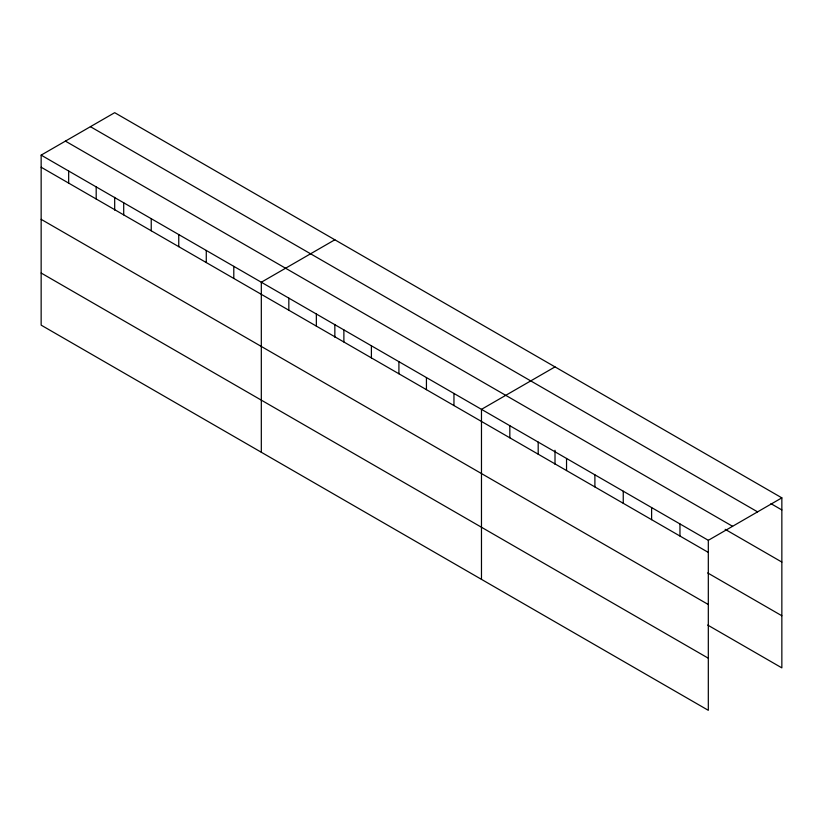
<?xml version="1.0" encoding="UTF-8"?>
<svg xmlns="http://www.w3.org/2000/svg" width="823" height="823" viewBox="0 0 823 823"><rect width="100%" height="100%" fill="white"/><g stroke="black" fill="none" stroke-linecap="round" stroke-linejoin="round"><path stroke-width="1.23" d="M708.315 604.524L708.315 540.31L41.15 155.125L41.15 325.147L708.315 710.321L708.315 604.524L41.15 219.34M707.687 625.058L781.85 667.875L781.85 497.853L114.685 112.679L41.15 155.125M334.848 239.781L261.313 282.238L261.313 452.249M555.011 366.893L481.476 409.35L481.476 579.361M708.315 540.31L781.85 497.853M770.945 503.655L781.85 509.951M90.417 126.68L757.582 511.865M65.418 141.124L732.583 526.298M725.145 529.323L781.85 562.068M41.15 167.223L708.315 552.408M707.687 572.942L781.85 615.758M41.15 273.03L708.315 658.215M679.963 523.942L679.963 536.04M651.61 507.575L651.61 519.663M623.248 491.208L623.248 503.295M594.895 474.83L594.895 486.928M566.543 458.462L566.543 470.561M555.011 450.274L555.011 464.337M538.191 442.095L538.191 454.183M509.828 425.717L509.828 437.815M453.957 393.466L453.957 405.554M426.437 377.572L426.437 389.67M398.918 361.688L398.918 373.776M371.399 345.794L371.399 357.892M343.88 329.91L343.88 341.998M334.848 324.447L334.848 337.235M316.351 314.016L316.351 326.114M288.832 298.132L288.832 310.22M233.794 266.354L233.794 278.441M206.275 250.459L206.275 262.558M178.756 234.576L178.756 246.663M151.237 218.681L151.237 230.779M123.707 202.797L123.707 214.896M114.685 197.335L114.685 210.122M96.188 186.903L96.188 199.001M68.669 171.019L68.669 183.118"/></g></svg>
